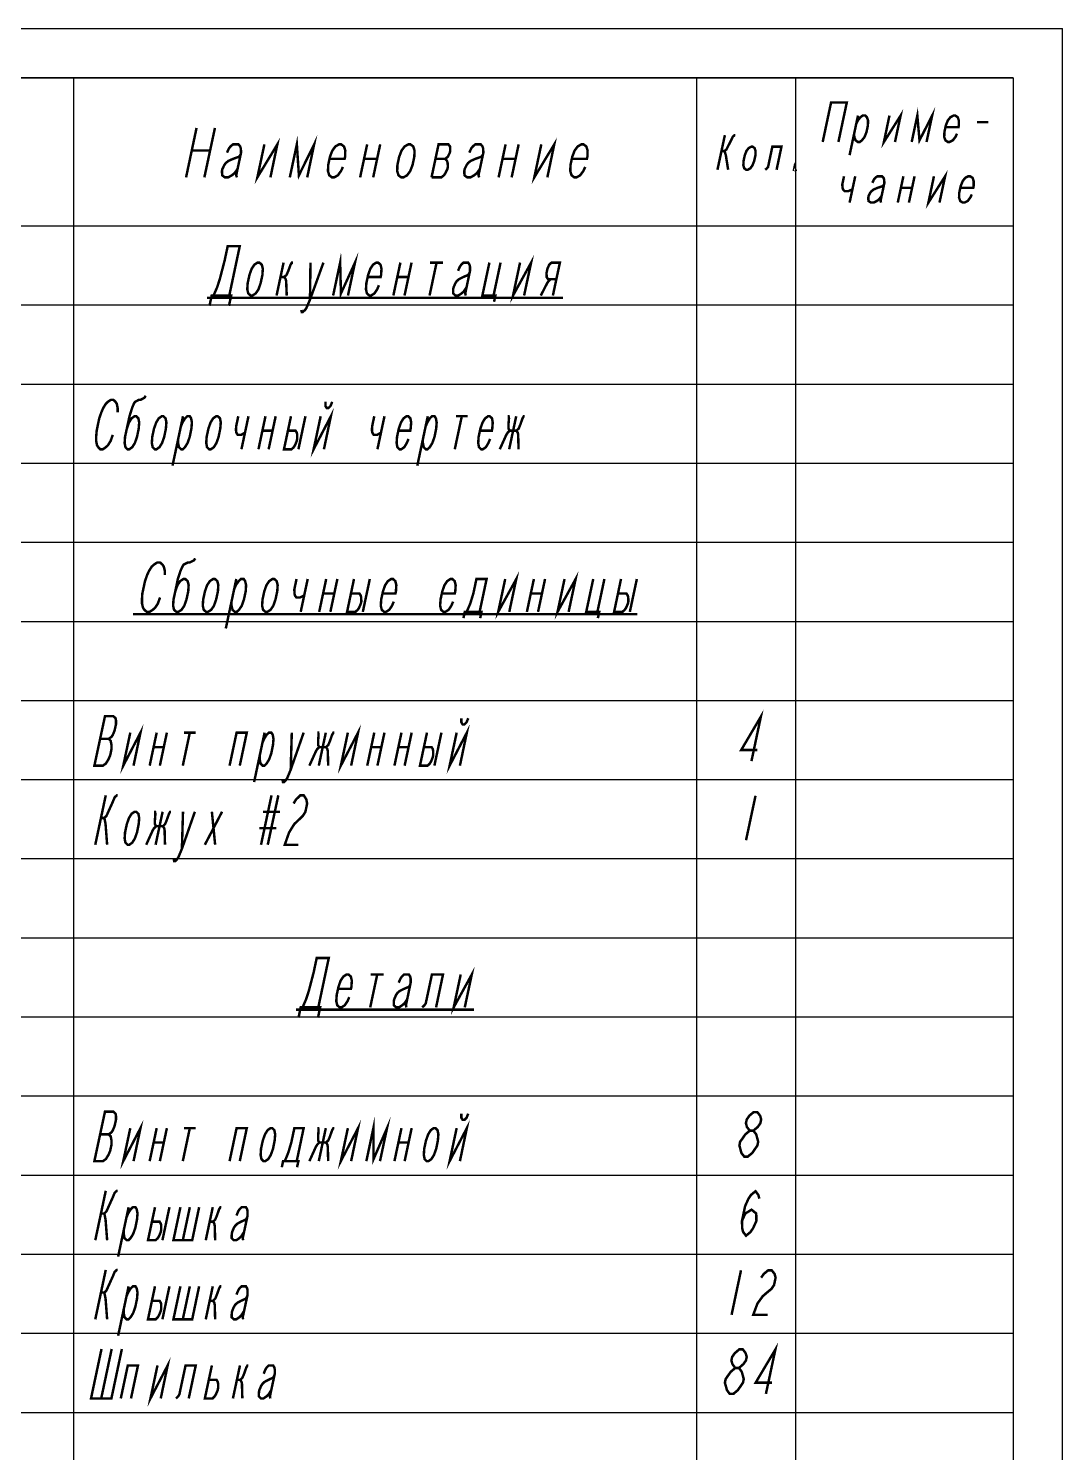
# Model space of a CAD drawing. Header units: millimetres. Extents: x 0 to 210, y 0 to 297.
# Drawn here: x 105.4 to 210, y 153 to 297 of the extents above; entities that cross this region are included whole.
import ezdxf

# ---------------------------------------------------------------- set-up
doc = ezdxf.new("R2010")
doc.units = ezdxf.units.MM
doc.header["$LTSCALE"] = 19.36
doc.layers.get('0').update_dxf_attribs({"linetype": 'CONTINUOUS'})

msp = doc.modelspace()

# ---------------------------------------------------------------- linework, layer by layer
at = {"color": 7, "linetype": 'CONTINUOUS'}
for p, q in [((0, 297), (210, 297)), ((210, 0), (210, 297)), ((205, 292), (20, 292)), ((20, 292), (205, 292)), ((110, 292), (110, 77)), ((173, 292), (173, 77)), ((183, 292), (183, 77)), ((205, 292), (205, 77)), ((205, 292), (205, 5)), ((205, 277), (20, 277)), ((205, 277), (20, 277)), ((110, 277), (110, 45)), ((173, 277), (173, 45)), ((183, 277), (183, 45)), ((205, 277), (205, 45)), ((205, 269), (20, 269)), ((205, 269), (20, 269)), ((205, 261), (20, 261)), ((205, 261), (20, 261)), ((205, 253), (20, 253)), ((205, 253), (20, 253)), ((205, 245), (20, 245)), ((205, 245), (20, 245)), ((205, 237), (20, 237)), ((205, 237), (20, 237)), ((205, 229), (20, 229)), ((205, 229), (20, 229)), ((205, 221), (20, 221)), ((205, 221), (20, 221)), ((205, 213), (20, 213)), ((205, 213), (20, 213)), ((205, 205), (20, 205)), ((205, 205), (20, 205)), ((205, 197), (20, 197)), ((205, 197), (20, 197)), ((205, 189), (20, 189)), ((205, 189), (20, 189)), ((205, 181), (20, 181)), ((205, 181), (20, 181)), ((205, 173), (20, 173)), ((205, 173), (20, 173)), ((205, 165), (20, 165)), ((205, 165), (20, 165)), ((205, 157), (20, 157)), ((205, 157), (20, 157))]:
    msp.add_line(p, q, dxfattribs=at)
at = {"color": 2, "linetype": 'CONTINUOUS', "const_width": 0.25}
for points in [[(185.75, 285.52), (186.6, 289.52), (188.19, 289.52), (187.34, 285.52)], [(189.32, 288.19), (188.47, 284.19)], [(189.14, 287.36), (189.3, 287.69), (189.56, 288.02), (189.79, 288.19), (190.07, 288.19), (190.22, 288.02), (190.34, 287.69), (190.32, 287.19), (190.18, 286.52), (189.98, 286.02), (189.72, 285.69), (189.5, 285.52), (189.31, 285.52), (189.07, 285.69), (188.95, 286.02), (188.93, 286.36)], [(192.5, 288.19), (191.94, 285.52), (193.63, 288.19), (193.06, 285.52)], [(194.75, 285.52), (195.32, 288.19), (195.54, 285.69), (196.82, 288.19), (196.25, 285.52)], [(199.33, 286.36), (199.17, 286.02), (198.91, 285.69), (198.59, 285.52), (198.41, 285.52), (198.16, 285.69), (198.04, 286.02), (198.06, 286.52), (198.2, 287.19), (198.4, 287.69), (198.66, 288.02), (198.97, 288.19), (199.16, 288.19), (199.41, 288.02), (199.52, 287.69), (199.51, 287.19), (199.48, 287.02), (198.16, 287.02)], [(122.44, 286.94), (121.38, 281.94)], [(124.3, 286.94), (123.23, 281.94)], [(201.36, 287.52), (202.49, 287.52)], [(125.52, 284.44), (125.71, 284.86), (125.87, 285.07), (126.13, 285.28), (126.68, 285.28), (126.85, 285.07), (126.92, 284.86), (126.94, 284.44), (126.45, 282.15), (126.52, 281.94)], [(129.3, 285.28), (128.59, 281.94), (130.61, 285.28), (129.91, 281.94)], [(131.87, 281.94), (132.58, 285.28), (132.79, 282.15), (134.33, 285.28), (133.63, 281.94)], [(137.24, 282.99), (137.04, 282.57), (136.73, 282.15), (136.36, 281.94), (136.14, 281.94), (135.86, 282.15), (135.73, 282.57), (135.75, 283.19), (135.93, 284.03), (136.17, 284.65), (136.48, 285.07), (136.85, 285.28), (137.07, 285.28), (137.35, 285.07), (137.48, 284.65), (137.46, 284.03), (137.41, 283.82), (135.88, 283.82)], [(139.69, 285.28), (138.98, 281.94)], [(141.01, 285.28), (140.3, 281.94)], [(142.93, 284.03), (143.17, 284.65), (143.48, 285.07), (143.85, 285.28), (144.07, 285.28), (144.35, 285.07), (144.48, 284.65), (144.46, 284.03), (144.28, 283.19), (144.04, 282.57), (143.73, 282.15), (143.36, 281.94), (143.14, 281.94), (142.86, 282.15), (142.73, 282.57), (142.75, 283.19), (142.93, 284.03)], [(146.2, 281.94), (146.91, 285.28), (147.9, 285.28), (148.07, 285.07), (148.09, 284.65), (148.05, 284.44), (147.85, 284.03), (147.59, 283.82), (146.6, 283.82)], [(150.02, 284.44), (150.21, 284.86), (150.37, 285.07), (150.63, 285.28), (151.18, 285.28), (151.35, 285.07), (151.42, 284.86), (151.44, 284.44), (150.95, 282.15), (151.02, 281.94)], [(153.69, 285.28), (152.98, 281.94)], [(155.01, 285.28), (154.3, 281.94)], [(157.3, 285.28), (156.59, 281.94), (158.61, 285.28), (157.91, 281.94)], [(161.74, 282.99), (161.54, 282.57), (161.23, 282.15), (160.86, 281.94), (160.64, 281.94), (160.36, 282.15), (160.23, 282.57), (160.25, 283.19), (160.43, 284.03), (160.67, 284.65), (160.98, 285.07), (161.35, 285.28), (161.57, 285.28), (161.85, 285.07), (161.98, 284.65), (161.96, 284.03), (161.91, 283.82), (160.38, 283.82)], [(175.86, 286.21), (175.11, 282.71)], [(175.52, 284.61), (175.82, 284.61), (176.01, 284.75), (176.53, 285.77), (176.67, 286.07), (176.85, 286.21), (176.93, 286.21)], [(121.95, 284.65), (123.81, 284.65)], [(126.89, 284.24), (126.74, 284.03), (126.15, 283.82), (125.67, 283.61), (125.4, 283.4), (125.25, 283.19), (125.05, 282.78), (125.01, 282.57), (125.03, 282.15), (125.31, 281.94), (125.64, 281.94), (126.01, 282.15), (126.28, 282.36), (126.58, 282.78)], [(139.38, 283.82), (140.7, 283.82)], [(146.2, 281.94), (147.19, 281.94), (147.45, 282.15), (147.6, 282.36), (147.8, 282.78), (147.85, 282.99), (147.83, 283.4), (147.76, 283.61), (147.59, 283.82)], [(151.39, 284.24), (151.24, 284.03), (150.65, 283.82), (150.17, 283.61), (149.9, 283.4), (149.75, 283.19), (149.55, 282.78), (149.51, 282.57), (149.53, 282.15), (149.81, 281.94), (150.14, 281.94), (150.51, 282.15), (150.78, 282.36), (151.08, 282.78)], [(153.38, 283.82), (154.7, 283.82)], [(175.82, 284.61), (175.87, 284.46), (175.96, 284.17), (176.19, 282.71)], [(177.87, 284.17), (178.04, 284.61), (178.26, 284.9), (178.52, 285.04), (178.67, 285.04), (178.87, 284.9), (178.96, 284.61), (178.95, 284.17), (178.82, 283.59), (178.65, 283.15), (178.44, 282.86), (178.18, 282.71), (178.02, 282.71), (177.82, 282.86), (177.73, 283.15), (177.75, 283.59), (177.87, 284.17)], [(179.94, 282.71), (180.12, 282.86), (180.23, 283), (180.26, 283.15), (180.66, 285.04), (181.58, 285.04), (181.09, 282.71)], [(183, 282.71), (182.85, 282.71), (182.91, 283), (183, 282.71)], [(197, 282.05), (196.44, 279.39), (198.13, 282.05), (197.56, 279.39)], [(187.91, 282.05), (187.73, 281.22), (187.76, 280.89), (187.81, 280.72), (187.97, 280.55), (188.34, 280.55), (188.75, 280.72)], [(189.04, 282.05), (188.47, 279.39)], [(191.95, 281.22), (191.82, 281.05), (191.32, 280.89), (190.91, 280.72), (190.69, 280.55), (190.56, 280.39), (190.39, 280.05), (190.36, 279.89), (190.38, 279.55), (190.63, 279.39), (190.91, 279.39), (191.22, 279.55), (191.45, 279.72), (191.7, 280.05)], [(190.77, 281.39), (190.93, 281.72), (191.06, 281.89), (191.29, 282.05), (191.75, 282.05), (191.91, 281.89), (191.96, 281.72), (191.99, 281.39), (191.6, 279.55), (191.66, 279.39)], [(193.91, 282.05), (193.34, 279.39)], [(193.66, 280.89), (194.79, 280.89)], [(195.04, 282.05), (194.47, 279.39)], [(200.83, 280.22), (200.67, 279.89), (200.41, 279.55), (200.09, 279.39), (199.91, 279.39), (199.66, 279.55), (199.54, 279.89), (199.56, 280.39), (199.7, 281.05), (199.9, 281.55), (200.16, 281.89), (200.47, 282.05), (200.66, 282.05), (200.91, 281.89), (201.02, 281.55), (201.01, 281.05), (200.98, 280.89), (199.66, 280.89)], [(124.16, 269.99), (124.52, 270.82), (124.79, 271.65), (125.28, 273.53), (125.59, 274.99), (126.81, 274.99), (125.75, 269.99)], [(136.25, 269.99), (136.96, 273.32), (137.04, 270.2), (138.46, 273.32), (137.75, 269.99)], [(155.15, 273.32), (154.44, 269.99), (156.27, 273.32), (155.56, 269.99)], [(127.79, 272.07), (128.01, 272.7), (128.29, 273.11), (128.61, 273.32), (128.8, 273.32), (129.04, 273.11), (129.14, 272.7), (129.1, 272.07), (128.92, 271.24), (128.7, 270.61), (128.42, 270.2), (128.09, 269.99), (127.91, 269.99), (127.67, 270.2), (127.57, 270.61), (127.61, 271.24), (127.79, 272.07)], [(131.24, 273.32), (130.53, 269.99)], [(130.93, 271.86), (131.12, 271.86), (131.3, 271.86), (131.54, 272.07), (131.72, 272.49), (131.95, 273.11), (132.08, 273.32), (132.18, 273.32)], [(133.03, 268.53), (133.08, 268.32), (133.18, 268.32), (133.41, 268.53), (133.55, 268.74), (133.91, 269.57), (135.27, 273.32)], [(133.96, 273.32), (133.91, 269.57)], [(140.88, 271.03), (140.7, 270.61), (140.42, 270.2), (140.09, 269.99), (139.91, 269.99), (139.67, 270.2), (139.57, 270.61), (139.61, 271.24), (139.79, 272.07), (140.01, 272.7), (140.29, 273.11), (140.61, 273.32), (140.8, 273.32), (141.04, 273.11), (141.14, 272.7), (141.1, 272.07), (141.05, 271.86), (139.74, 271.86)], [(143.05, 273.32), (142.34, 269.99)], [(144.18, 273.32), (143.47, 269.99)], [(146.71, 273.32), (146, 269.99)], [(146.05, 273.32), (147.36, 273.32)], [(150.05, 272.28), (149.91, 272.07), (149.4, 271.86), (148.98, 271.65), (148.75, 271.45), (148.61, 271.24), (148.43, 270.82), (148.38, 270.61), (148.39, 270.2), (148.62, 269.99), (148.91, 269.99), (149.23, 270.2), (149.46, 270.4), (149.74, 270.82)], [(148.88, 272.49), (149.06, 272.9), (149.2, 273.11), (149.43, 273.32), (149.9, 273.32), (150.04, 273.11), (150.09, 272.9), (150.09, 272.49), (149.61, 270.2), (149.66, 269.99)], [(152.05, 273.32), (151.34, 269.99), (152.66, 269.99), (152.52, 269.36)], [(152.47, 269.99), (153.18, 273.32)], [(158.47, 269.99), (159.18, 273.32), (158.33, 273.32), (158.1, 273.11), (157.92, 272.7), (157.83, 272.28), (157.84, 271.86), (157.98, 271.65), (158.82, 271.65)], [(131.3, 271.86), (131.45, 271.65), (131.5, 271.45), (131.56, 269.99)], [(142.74, 271.86), (143.87, 271.86)], [(157.25, 269.99), (157.89, 271.24), (158.03, 271.45), (158.26, 271.65)], [(123.5, 269.76), (159.5, 269.76)], [(123.75, 268.95), (123.97, 269.99), (125.94, 269.99), (125.72, 268.95)], [(114.46, 258.19), (114.46, 258.61), (114.38, 259.03), (114.25, 259.24), (114.03, 259.44), (113.78, 259.44), (113.47, 259.24), (113.26, 259.03), (113, 258.61), (112.82, 258.19), (112.6, 257.57), (112.34, 256.32), (112.29, 255.69), (112.29, 255.28), (112.37, 254.86), (112.5, 254.65), (112.71, 254.44), (112.97, 254.44), (113.27, 254.65), (113.49, 254.86), (113.75, 255.28), (113.97, 255.9)], [(115.39, 256.53), (115.61, 257.15), (115.87, 257.57), (116.17, 257.78), (116.34, 257.78), (116.56, 257.57), (116.64, 257.15), (116.59, 256.53), (116.42, 255.69), (116.2, 255.07), (115.94, 254.65), (115.64, 254.44), (115.46, 254.44), (115.25, 254.65), (115.17, 255.07), (115.21, 255.69), (115.39, 256.53), (115.66, 257.78), (115.92, 258.61), (116.09, 259.03), (116.22, 259.24), (116.61, 259.44), (116.78, 259.44), (117.17, 259.65), (117.3, 259.86)], [(135.47, 259.24), (135.47, 258.82), (135.6, 258.61), (135.77, 258.61), (135.99, 258.82), (136.16, 259.24)], [(118.14, 256.53), (118.36, 257.15), (118.62, 257.57), (118.92, 257.78), (119.09, 257.78), (119.31, 257.57), (119.39, 257.15), (119.34, 256.53), (119.17, 255.69), (118.95, 255.07), (118.69, 254.65), (118.39, 254.44), (118.21, 254.44), (118, 254.65), (117.92, 255.07), (117.96, 255.69), (118.14, 256.53)], [(121.07, 257.78), (120.01, 252.78)], [(120.85, 256.74), (121.02, 257.15), (121.28, 257.57), (121.5, 257.78), (121.76, 257.78), (121.89, 257.57), (121.97, 257.15), (121.92, 256.53), (121.75, 255.69), (121.53, 255.07), (121.27, 254.65), (121.05, 254.44), (120.88, 254.44), (120.66, 254.65), (120.58, 255.07), (120.58, 255.49)], [(123.64, 256.53), (123.86, 257.15), (124.12, 257.57), (124.42, 257.78), (124.59, 257.78), (124.81, 257.57), (124.89, 257.15), (124.84, 256.53), (124.67, 255.69), (124.45, 255.07), (124.19, 254.65), (123.89, 254.44), (123.71, 254.44), (123.5, 254.65), (123.42, 255.07), (123.46, 255.69), (123.64, 256.53)], [(126.66, 257.78), (126.44, 256.74), (126.43, 256.32), (126.47, 256.11), (126.6, 255.9), (126.95, 255.9), (127.33, 256.11)], [(127.69, 257.78), (126.98, 254.44)], [(129.41, 257.78), (128.7, 254.44)], [(130.44, 257.78), (129.73, 254.44)], [(131.99, 257.78), (131.28, 254.44), (132.05, 254.44), (132.27, 254.65), (132.4, 254.86), (132.57, 255.28), (132.62, 255.49), (132.62, 255.9), (132.58, 256.11), (132.45, 256.32), (131.68, 256.32)], [(133.45, 257.78), (132.74, 254.44)], [(134.99, 257.78), (134.28, 254.44), (136.02, 257.78), (135.32, 254.44)], [(140.41, 257.78), (140.19, 256.74), (140.18, 256.32), (140.22, 256.11), (140.35, 255.9), (140.7, 255.9), (141.08, 256.11)], [(141.44, 257.78), (140.73, 254.44)], [(143.87, 255.49), (143.7, 255.07), (143.44, 254.65), (143.14, 254.44), (142.96, 254.44), (142.75, 254.65), (142.67, 255.07), (142.71, 255.69), (142.89, 256.53), (143.11, 257.15), (143.37, 257.57), (143.67, 257.78), (143.84, 257.78), (144.06, 257.57), (144.14, 257.15), (144.09, 256.53), (144.05, 256.32), (142.85, 256.32)], [(145.82, 257.78), (144.76, 252.78)], [(145.6, 256.74), (145.77, 257.15), (146.03, 257.57), (146.25, 257.78), (146.51, 257.78), (146.64, 257.57), (146.72, 257.15), (146.67, 256.53), (146.5, 255.69), (146.28, 255.07), (146.02, 254.65), (145.8, 254.44), (145.63, 254.44), (145.41, 254.65), (145.33, 255.07), (145.33, 255.49)], [(149.26, 257.78), (148.55, 254.44)], [(148.66, 257.78), (149.86, 257.78)], [(152.12, 255.49), (151.95, 255.07), (151.69, 254.65), (151.39, 254.44), (151.21, 254.44), (151, 254.65), (150.92, 255.07), (150.96, 255.69), (151.14, 256.53), (151.36, 257.15), (151.62, 257.57), (151.92, 257.78), (152.09, 257.78), (152.31, 257.57), (152.39, 257.15), (152.34, 256.53), (152.3, 256.32), (151.1, 256.32)], [(153.9, 257.78), (153.99, 257.78), (154.03, 257.57), (153.98, 256.94), (153.98, 256.53), (154.1, 256.32), (154.79, 256.32), (155.01, 256.53), (155.18, 256.94), (155.4, 257.57), (155.53, 257.78), (155.62, 257.78)], [(154.76, 257.78), (154.36, 255.9), (154.05, 254.44)], [(129.1, 256.32), (130.13, 256.32)], [(153.1, 254.44), (153.76, 255.9), (153.89, 256.11), (154.1, 256.32)], [(154.79, 256.32), (154.92, 256.11), (154.96, 255.9), (155, 254.44)], [(120.29, 240.07), (120.51, 240.7), (120.79, 241.11), (121.11, 241.32), (121.3, 241.32), (121.54, 241.11), (121.64, 240.7), (121.6, 240.07), (121.42, 239.24), (121.2, 238.61), (120.92, 238.2), (120.59, 237.99), (120.41, 237.99), (120.17, 238.2), (120.07, 238.61), (120.11, 239.24), (120.29, 240.07), (120.55, 241.32), (120.82, 242.15), (121.01, 242.57), (121.14, 242.78), (121.56, 242.99), (121.75, 242.99), (122.17, 243.2), (122.31, 243.4)], [(119.23, 241.74), (119.23, 242.15), (119.13, 242.57), (118.99, 242.78), (118.75, 242.99), (118.47, 242.99), (118.14, 242.78), (117.91, 242.57), (117.64, 242.15), (117.45, 241.74), (117.23, 241.11), (116.96, 239.86), (116.92, 239.24), (116.93, 238.82), (117.03, 238.4), (117.17, 238.2), (117.41, 237.99), (117.69, 237.99), (118.01, 238.2), (118.24, 238.4), (118.52, 238.82), (118.75, 239.45)], [(153.65, 241.32), (152.94, 237.99), (154.77, 241.32), (154.06, 237.99)], [(159.65, 241.32), (158.94, 237.99), (160.77, 241.32), (160.06, 237.99)], [(123.29, 240.07), (123.51, 240.7), (123.79, 241.11), (124.11, 241.32), (124.3, 241.32), (124.54, 241.11), (124.64, 240.7), (124.6, 240.07), (124.42, 239.24), (124.2, 238.61), (123.92, 238.2), (123.59, 237.99), (123.41, 237.99), (123.17, 238.2), (123.07, 238.61), (123.11, 239.24), (123.29, 240.07)], [(126.46, 241.32), (125.4, 236.32)], [(126.24, 240.28), (126.42, 240.7), (126.7, 241.11), (126.93, 241.32), (127.21, 241.32), (127.35, 241.11), (127.45, 240.7), (127.41, 240.07), (127.23, 239.24), (127.01, 238.61), (126.73, 238.2), (126.5, 237.99), (126.31, 237.99), (126.08, 238.2), (125.98, 238.61), (125.97, 239.03)], [(129.29, 240.07), (129.51, 240.7), (129.79, 241.11), (130.11, 241.32), (130.3, 241.32), (130.54, 241.11), (130.64, 240.7), (130.6, 240.07), (130.42, 239.24), (130.2, 238.61), (129.92, 238.2), (129.59, 237.99), (129.41, 237.99), (129.17, 238.2), (129.07, 238.61), (129.11, 239.24), (129.29, 240.07)], [(132.55, 241.32), (132.33, 240.28), (132.34, 239.86), (132.39, 239.65), (132.53, 239.45), (132.9, 239.45), (133.32, 239.65)], [(133.68, 241.32), (132.97, 237.99)], [(135.55, 241.32), (134.84, 237.99)], [(136.68, 241.32), (135.97, 237.99)], [(138.36, 241.32), (137.66, 237.99), (138.5, 237.99), (138.73, 238.2), (138.87, 238.4), (139.05, 238.82), (139.1, 239.03), (139.09, 239.45), (139.04, 239.65), (138.9, 239.86), (138.05, 239.86)], [(139.96, 241.32), (139.25, 237.99)], [(142.38, 239.03), (142.2, 238.61), (141.92, 238.2), (141.59, 237.99), (141.41, 237.99), (141.17, 238.2), (141.07, 238.61), (141.11, 239.24), (141.29, 240.07), (141.51, 240.7), (141.79, 241.11), (142.11, 241.32), (142.3, 241.32), (142.54, 241.11), (142.64, 240.7), (142.6, 240.07), (142.55, 239.86), (141.24, 239.86)], [(148.38, 239.03), (148.2, 238.61), (147.92, 238.2), (147.59, 237.99), (147.41, 237.99), (147.17, 238.2), (147.07, 238.61), (147.11, 239.24), (147.29, 240.07), (147.51, 240.7), (147.79, 241.11), (148.11, 241.32), (148.3, 241.32), (148.54, 241.11), (148.64, 240.7), (148.6, 240.07), (148.55, 239.86), (147.24, 239.86)], [(149.75, 237.99), (149.93, 238.4), (150.11, 238.82), (150.43, 239.86), (150.74, 241.32), (151.77, 241.32), (151.06, 237.99)], [(156.55, 241.32), (155.84, 237.99)], [(157.68, 241.32), (156.97, 237.99)], [(162.55, 241.32), (161.84, 237.99), (163.16, 237.99), (163.02, 237.36)], [(162.97, 237.99), (163.68, 241.32)], [(165.36, 241.32), (164.66, 237.99), (165.5, 237.99), (165.73, 238.2), (165.87, 238.4), (166.05, 238.82), (166.1, 239.03), (166.09, 239.45), (166.04, 239.65), (165.9, 239.86), (165.05, 239.86)], [(166.96, 241.32), (166.25, 237.99)], [(135.24, 239.86), (136.37, 239.86)], [(156.24, 239.86), (157.37, 239.86)], [(116, 237.76), (167, 237.76)], [(149.43, 237.36), (149.56, 237.99), (151.25, 237.99), (151.12, 237.36)], [(112.69, 225.15), (113.55, 225.15), (113.85, 225.36), (113.98, 225.57), (114.15, 225.99), (114.29, 226.61), (114.29, 227.03), (114.25, 227.24), (114.03, 227.44), (113.18, 227.44), (112.11, 222.44), (112.97, 222.44), (113.27, 222.65), (113.53, 223.07), (113.71, 223.49), (113.84, 224.11), (113.84, 224.53), (113.76, 224.94), (113.55, 225.15)], [(178.55, 222.9), (179.5, 227.4), (177.51, 224.02), (179.15, 224.02)], [(115.74, 225.78), (115.03, 222.44), (116.77, 225.78), (116.07, 222.44)], [(137.74, 225.78), (137.03, 222.44), (138.77, 225.78), (138.07, 222.44)], [(148.74, 225.78), (148.03, 222.44), (149.77, 225.78), (149.07, 222.44)], [(149.22, 227.24), (149.22, 226.82), (149.35, 226.61), (149.52, 226.61), (149.74, 226.82), (149.91, 227.24)], [(118.41, 225.78), (117.7, 222.44)], [(119.44, 225.78), (118.73, 222.44)], [(121.76, 225.78), (121.05, 222.44)], [(121.16, 225.78), (122.36, 225.78)], [(125.78, 222.44), (126.49, 225.78), (127.52, 225.78), (126.81, 222.44)], [(129.32, 225.78), (128.26, 220.78)], [(129.1, 224.74), (129.27, 225.15), (129.53, 225.57), (129.75, 225.78), (130.01, 225.78), (130.14, 225.57), (130.22, 225.15), (130.17, 224.53), (130, 223.69), (129.78, 223.07), (129.52, 222.65), (129.3, 222.44), (129.13, 222.44), (128.91, 222.65), (128.83, 223.07), (128.83, 223.49)], [(131.14, 220.99), (131.18, 220.78), (131.27, 220.78), (131.48, 220.99), (131.61, 221.19), (131.96, 222.03), (133.27, 225.78)], [(132.07, 225.78), (131.96, 222.03)], [(134.65, 225.78), (134.74, 225.78), (134.78, 225.57), (134.73, 224.94), (134.73, 224.53), (134.85, 224.32), (135.54, 224.32), (135.76, 224.53), (135.93, 224.94), (136.15, 225.57), (136.28, 225.78), (136.37, 225.78)], [(135.51, 225.78), (135.11, 223.9), (134.8, 222.44)], [(140.41, 225.78), (139.7, 222.44)], [(141.44, 225.78), (140.73, 222.44)], [(143.16, 225.78), (142.45, 222.44)], [(144.19, 225.78), (143.48, 222.44)], [(145.74, 225.78), (145.03, 222.44), (145.8, 222.44), (146.02, 222.65), (146.15, 222.86), (146.32, 223.28), (146.37, 223.49), (146.37, 223.9), (146.33, 224.11), (146.2, 224.32), (145.43, 224.32)], [(147.2, 225.78), (146.49, 222.44)], [(118.1, 224.32), (119.13, 224.32)], [(133.85, 222.44), (134.51, 223.9), (134.64, 224.11), (134.85, 224.32)], [(135.54, 224.32), (135.67, 224.11), (135.71, 223.9), (135.75, 222.44)], [(140.1, 224.32), (141.13, 224.32)], [(142.85, 224.32), (143.88, 224.32)], [(113.26, 219.44), (112.2, 214.44)], [(112.77, 217.15), (113.12, 217.15), (113.33, 217.36), (113.99, 218.82), (114.16, 219.24), (114.38, 219.44), (114.46, 219.44)], [(130.02, 219.44), (128.96, 214.44)], [(130.71, 219.44), (129.64, 214.44)], [(132.25, 218.61), (132.51, 219.03), (132.94, 219.44), (133.28, 219.44), (133.54, 219.03), (133.62, 218.61), (133.45, 217.78), (133.19, 217.36), (132.75, 216.94), (132.32, 216.53), (131.8, 215.69), (131.36, 214.44), (132.74, 214.44)], [(178.96, 219.4), (178, 214.9)], [(115.39, 216.53), (115.61, 217.15), (115.87, 217.57), (116.17, 217.78), (116.34, 217.78), (116.56, 217.57), (116.64, 217.15), (116.59, 216.53), (116.42, 215.69), (116.2, 215.07), (115.94, 214.65), (115.64, 214.44), (115.46, 214.44), (115.25, 214.65), (115.17, 215.07), (115.21, 215.69), (115.39, 216.53)], [(118.15, 217.78), (118.24, 217.78), (118.28, 217.57), (118.23, 216.94), (118.23, 216.53), (118.35, 216.32), (119.04, 216.32), (119.26, 216.53), (119.43, 216.94), (119.65, 217.57), (119.78, 217.78), (119.87, 217.78)], [(119.01, 217.78), (118.61, 215.9), (118.3, 214.44)], [(120.14, 212.99), (120.18, 212.78), (120.27, 212.78), (120.48, 212.99), (120.61, 213.19), (120.96, 214.03), (122.27, 217.78)], [(121.07, 217.78), (120.96, 214.03)], [(123.28, 214.44), (125.02, 217.78)], [(123.99, 217.78), (124.32, 214.44)], [(129.15, 217.78), (130.87, 217.78)], [(113.12, 217.15), (113.16, 216.94), (113.24, 216.53), (113.4, 214.44)], [(117.35, 214.44), (118.01, 215.9), (118.14, 216.11), (118.35, 216.32)], [(119.04, 216.32), (119.17, 216.11), (119.21, 215.9), (119.25, 214.44)], [(128.79, 216.11), (130.51, 216.11)], [(133.16, 197.99), (133.52, 198.82), (133.79, 199.65), (134.28, 201.53), (134.59, 202.99), (135.81, 202.99), (134.75, 197.99)], [(149.15, 201.32), (148.44, 197.99), (150.27, 201.32), (149.56, 197.99)], [(137.88, 199.03), (137.7, 198.61), (137.42, 198.2), (137.09, 197.99), (136.91, 197.99), (136.67, 198.2), (136.57, 198.61), (136.61, 199.24), (136.79, 200.07), (137.01, 200.7), (137.29, 201.11), (137.61, 201.32), (137.8, 201.32), (138.04, 201.11), (138.14, 200.7), (138.1, 200.07), (138.05, 199.86), (136.74, 199.86)], [(140.71, 201.32), (140, 197.99)], [(140.05, 201.32), (141.36, 201.32)], [(144.05, 200.28), (143.91, 200.07), (143.4, 199.86), (142.98, 199.65), (142.75, 199.45), (142.61, 199.24), (142.43, 198.82), (142.38, 198.61), (142.39, 198.2), (142.63, 197.99), (142.91, 197.99), (143.23, 198.2), (143.46, 198.4), (143.74, 198.82)], [(142.88, 200.49), (143.06, 200.9), (143.2, 201.11), (143.43, 201.32), (143.9, 201.32), (144.04, 201.11), (144.09, 200.9), (144.09, 200.49), (143.61, 198.2), (143.66, 197.99)], [(145.25, 197.99), (145.48, 198.2), (145.62, 198.4), (145.66, 198.61), (146.24, 201.32), (147.36, 201.32), (146.66, 197.99)], [(132.5, 197.76), (150.5, 197.76)], [(132.75, 196.95), (132.97, 197.99), (134.94, 197.99), (134.72, 196.95)], [(112.69, 185.15), (113.55, 185.15), (113.85, 185.36), (113.98, 185.57), (114.15, 185.99), (114.29, 186.61), (114.29, 187.03), (114.25, 187.24), (114.03, 187.44), (113.18, 187.44), (112.11, 182.44), (112.97, 182.44), (113.27, 182.65), (113.53, 183.07), (113.71, 183.49), (113.84, 184.11), (113.84, 184.53), (113.76, 184.94), (113.55, 185.15)], [(149.22, 187.24), (149.22, 186.82), (149.35, 186.61), (149.52, 186.61), (149.74, 186.82), (149.91, 187.24)], [(178.38, 185.52), (178.09, 185.9), (177.99, 186.28), (178.07, 186.65), (178.33, 187.03), (178.77, 187.4), (179.14, 187.4), (179.43, 187.03), (179.53, 186.65), (179.45, 186.28), (179.19, 185.9), (178.74, 185.52)], [(115.74, 185.78), (115.03, 182.44), (116.77, 185.78), (116.07, 182.44)], [(118.41, 185.78), (117.7, 182.44)], [(119.44, 185.78), (118.73, 182.44)], [(121.76, 185.78), (121.05, 182.44)], [(121.16, 185.78), (122.36, 185.78)], [(125.78, 182.44), (126.49, 185.78), (127.52, 185.78), (126.81, 182.44)], [(129.14, 184.53), (129.36, 185.15), (129.62, 185.57), (129.92, 185.78), (130.09, 185.78), (130.31, 185.57), (130.39, 185.15), (130.34, 184.53), (130.17, 183.69), (129.95, 183.07), (129.69, 182.65), (129.39, 182.44), (129.21, 182.44), (129, 182.65), (128.92, 183.07), (128.96, 183.69), (129.14, 184.53)], [(131.36, 182.44), (131.54, 182.86), (131.71, 183.28), (132.02, 184.32), (132.33, 185.78), (133.27, 185.78), (132.57, 182.44)], [(134.65, 185.78), (134.74, 185.78), (134.78, 185.57), (134.73, 184.94), (134.73, 184.53), (134.85, 184.32), (135.54, 184.32), (135.76, 184.53), (135.93, 184.94), (136.15, 185.57), (136.28, 185.78), (136.37, 185.78)], [(135.51, 185.78), (135.11, 183.9), (134.8, 182.44)], [(137.74, 185.78), (137.03, 182.44), (138.77, 185.78), (138.07, 182.44)], [(139.61, 182.44), (140.32, 185.78), (140.34, 182.65), (141.7, 185.78), (140.99, 182.44)], [(143.16, 185.78), (142.45, 182.44)], [(144.19, 185.78), (143.48, 182.44)], [(145.64, 184.53), (145.86, 185.15), (146.12, 185.57), (146.42, 185.78), (146.59, 185.78), (146.81, 185.57), (146.89, 185.15), (146.84, 184.53), (146.67, 183.69), (146.45, 183.07), (146.19, 182.65), (145.89, 182.44), (145.71, 182.44), (145.5, 182.65), (145.42, 183.07), (145.46, 183.69), (145.64, 184.53)], [(148.74, 185.78), (148.03, 182.44), (149.77, 185.78), (149.07, 182.44)], [(118.1, 184.32), (119.13, 184.32)], [(133.85, 182.44), (134.51, 183.9), (134.64, 184.11), (134.85, 184.32)], [(135.54, 184.32), (135.67, 184.11), (135.71, 183.9), (135.75, 182.44)], [(142.85, 184.32), (143.88, 184.32)], [(177.82, 182.9), (177.53, 183.27), (177.43, 183.65), (177.33, 184.02), (177.4, 184.4), (177.67, 184.77), (177.93, 185.15), (178.38, 185.52), (178.74, 185.52), (179.03, 185.15), (179.13, 184.77), (179.23, 184.4), (179.15, 184.02), (178.89, 183.65), (178.63, 183.27), (178.18, 182.9), (177.82, 182.9)], [(131.06, 181.82), (131.19, 182.44), (132.74, 182.44), (132.6, 181.82)], [(113.26, 179.44), (112.2, 174.44)], [(112.77, 177.15), (113.12, 177.15), (113.33, 177.36), (113.99, 178.82), (114.16, 179.24), (114.38, 179.44), (114.46, 179.44)], [(177.59, 176.4), (177.93, 177.15), (178.56, 177.53), (179.03, 177.15), (179.05, 176.4), (178.71, 175.65), (178.45, 175.27), (178, 174.9), (177.71, 175.27), (177.61, 175.65), (177.59, 176.4), (177.91, 177.9), (178.25, 178.65), (178.51, 179.03), (178.96, 179.4), (179.24, 179.03), (179.35, 178.65)], [(113.12, 177.15), (113.16, 176.94), (113.24, 176.53), (113.4, 174.44)], [(115.57, 177.78), (114.51, 172.78)], [(115.35, 176.74), (115.52, 177.15), (115.78, 177.57), (116, 177.78), (116.26, 177.78), (116.39, 177.57), (116.47, 177.15), (116.42, 176.53), (116.25, 175.69), (116.03, 175.07), (115.77, 174.65), (115.55, 174.44), (115.38, 174.44), (115.16, 174.65), (115.08, 175.07), (115.08, 175.49)], [(118.24, 177.78), (117.53, 174.44), (118.3, 174.44), (118.52, 174.65), (118.65, 174.86), (118.82, 175.28), (118.87, 175.49), (118.87, 175.9), (118.83, 176.11), (118.7, 176.32), (117.93, 176.32)], [(119.7, 177.78), (118.99, 174.44)], [(120.81, 177.78), (120.1, 174.44), (122, 174.44), (122.7, 177.78)], [(121.76, 177.78), (121.05, 174.44)], [(124.08, 177.78), (123.37, 174.44)], [(123.77, 176.32), (123.94, 176.32), (124.11, 176.32), (124.33, 176.53), (124.5, 176.94), (124.72, 177.57), (124.85, 177.78), (124.94, 177.78)], [(126.48, 176.94), (126.65, 177.36), (126.78, 177.57), (127, 177.78), (127.43, 177.78), (127.56, 177.57), (127.6, 177.36), (127.6, 176.94), (127.11, 174.65), (127.15, 174.44)], [(124.11, 176.32), (124.24, 176.11), (124.28, 175.9), (124.32, 174.44)], [(127.55, 176.74), (127.42, 176.53), (126.95, 176.32), (126.56, 176.11), (126.34, 175.9), (126.21, 175.69), (126.04, 175.28), (126, 175.07), (125.99, 174.65), (126.21, 174.44), (126.46, 174.44), (126.77, 174.65), (126.98, 174.86), (127.24, 175.28)], [(113.26, 171.44), (112.2, 166.44)], [(112.77, 169.15), (113.12, 169.15), (113.33, 169.36), (113.99, 170.82), (114.16, 171.24), (114.38, 171.44), (114.46, 171.44)], [(177.49, 171.4), (176.54, 166.9)], [(179.53, 170.65), (179.79, 171.03), (180.24, 171.4), (180.6, 171.4), (180.89, 171.03), (180.99, 170.65), (180.83, 169.9), (180.57, 169.52), (180.12, 169.15), (179.68, 168.77), (179.15, 168.03), (178.73, 166.9), (180.19, 166.9)], [(113.12, 169.15), (113.16, 168.94), (113.24, 168.53), (113.4, 166.44)], [(115.57, 169.78), (114.51, 164.78)], [(115.35, 168.74), (115.52, 169.15), (115.78, 169.57), (116, 169.78), (116.26, 169.78), (116.39, 169.57), (116.47, 169.15), (116.42, 168.53), (116.25, 167.69), (116.03, 167.07), (115.77, 166.65), (115.55, 166.44), (115.38, 166.44), (115.16, 166.65), (115.08, 167.07), (115.08, 167.49)], [(118.24, 169.78), (117.53, 166.44), (118.3, 166.44), (118.52, 166.65), (118.65, 166.86), (118.82, 167.28), (118.87, 167.49), (118.87, 167.9), (118.83, 168.11), (118.7, 168.32), (117.93, 168.32)], [(119.7, 169.78), (118.99, 166.44)], [(120.81, 169.78), (120.1, 166.44), (122, 166.44), (122.7, 169.78)], [(121.76, 169.78), (121.05, 166.44)], [(124.08, 169.78), (123.37, 166.44)], [(123.77, 168.32), (123.94, 168.32), (124.11, 168.32), (124.33, 168.53), (124.5, 168.94), (124.72, 169.57), (124.85, 169.78), (124.94, 169.78)], [(127.55, 168.74), (127.42, 168.53), (126.95, 168.32), (126.56, 168.11), (126.34, 167.9), (126.21, 167.69), (126.04, 167.28), (126, 167.07), (125.99, 166.65), (126.21, 166.44), (126.46, 166.44), (126.77, 166.65), (126.98, 166.86), (127.24, 167.28)], [(126.48, 168.94), (126.65, 169.36), (126.78, 169.57), (127, 169.78), (127.43, 169.78), (127.56, 169.57), (127.6, 169.36), (127.6, 168.94), (127.11, 166.65), (127.15, 166.44)], [(124.11, 168.32), (124.24, 168.11), (124.28, 167.9), (124.32, 166.44)], [(112.83, 163.44), (111.77, 158.44), (113.83, 158.44), (114.89, 163.44)], [(113.86, 163.44), (112.8, 158.44)], [(176.91, 161.52), (176.63, 161.9), (176.52, 162.27), (176.6, 162.65), (176.87, 163.02), (177.31, 163.4), (177.68, 163.4), (177.96, 163.02), (178.07, 162.65), (177.99, 162.27), (177.72, 161.9), (177.28, 161.52)], [(180.01, 158.9), (180.97, 163.4), (178.97, 160.03), (180.62, 160.03)], [(114.78, 158.44), (115.49, 161.78), (116.52, 161.78), (115.81, 158.44)], [(118.49, 161.78), (117.78, 158.44), (119.52, 161.78), (118.82, 158.44)], [(120.36, 158.44), (120.58, 158.65), (120.71, 158.86), (120.75, 159.07), (121.33, 161.78), (122.36, 161.78), (121.65, 158.44)], [(123.99, 161.78), (123.28, 158.44), (124.06, 158.44), (124.27, 158.65), (124.4, 158.86), (124.58, 159.28), (124.62, 159.49), (124.63, 159.9), (124.58, 160.11), (124.46, 160.32), (123.68, 160.32)], [(126.83, 161.78), (126.12, 158.44)], [(126.52, 160.32), (126.69, 160.32), (126.86, 160.32), (127.08, 160.53), (127.25, 160.94), (127.47, 161.57), (127.6, 161.78), (127.69, 161.78)], [(129.23, 160.94), (129.4, 161.36), (129.53, 161.57), (129.75, 161.78), (130.18, 161.78), (130.31, 161.57), (130.35, 161.36), (130.35, 160.94), (129.86, 158.65), (129.9, 158.44)], [(176.35, 158.9), (176.07, 159.28), (175.97, 159.65), (175.86, 160.03), (175.94, 160.4), (176.2, 160.78), (176.47, 161.15), (176.91, 161.52), (177.28, 161.52), (177.56, 161.15), (177.67, 160.78), (177.77, 160.4), (177.69, 160.03), (177.43, 159.65), (177.17, 159.28), (176.72, 158.9), (176.35, 158.9)], [(126.86, 160.32), (126.99, 160.11), (127.03, 159.9), (127.07, 158.44)], [(130.3, 160.74), (130.17, 160.53), (129.7, 160.32), (129.31, 160.11), (129.09, 159.9), (128.96, 159.69), (128.79, 159.28), (128.75, 159.07), (128.74, 158.65), (128.96, 158.44), (129.21, 158.44), (129.52, 158.65), (129.73, 158.86), (129.99, 159.28)]]:
    msp.add_lwpolyline(points, dxfattribs=at)

doc.saveas('drawing.dxf')
